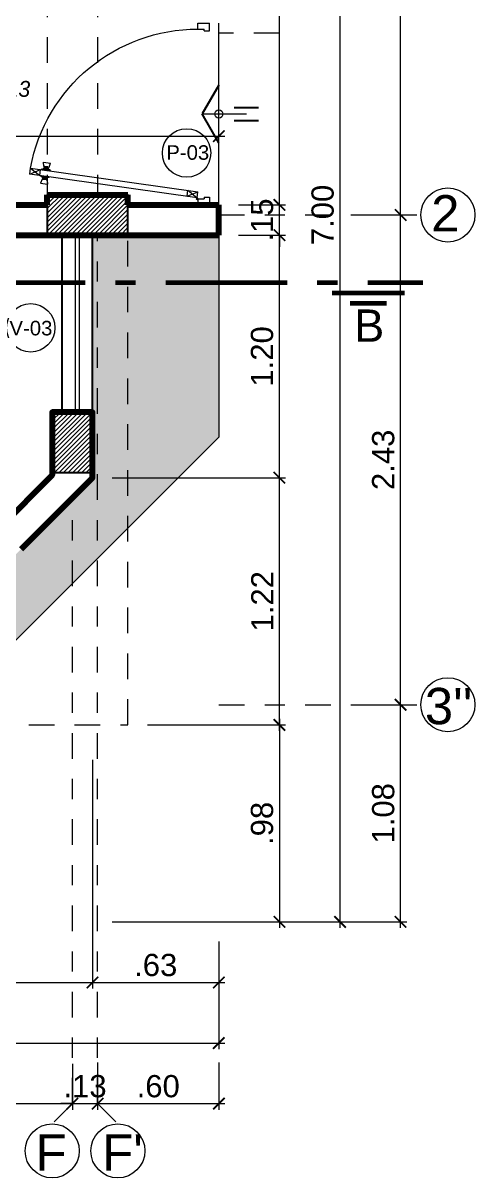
# Model space of a CAD drawing. Header units: millimetres. Extents: x 3779 to 7711, y 1445 to 3132.
# Drawn here: x 3870.55 to 3872.79, y 1479.69 to 1485.41 of the extents above; entities that cross this region are included whole.
import ezdxf

# ---------------------------------------------------------------- set-up
doc = ezdxf.new("R2010")
doc.units = ezdxf.units.MM
doc.header["$PDMODE"] = 3
for name, pattern in [('ACAD_ISO10W100', [18.5, 12, -3, 0.5, -3]), ('DASHDOTX2', [50.8, 25.4, -12.7, 0, -12.7]), ('HIDDEN', [9.525, 6.35, -3.175])]:
    doc.linetypes.add(name, pattern=pattern)
for name, color, linetype, lineweight in [('cotas', 7, 'Continuous', 5), ('EJES', 20, 'DASHDOTX2', 9), ('LINEA-DE-CORTE', 6, 'ACAD_ISO10W100', 60), ('PERSONA', 7, 'Continuous', 9), ('pluma 0.5', 41, 'Continuous', 5), ('pluma 1', 1, 'Continuous', 9), ('pluma 2.5', 30, 'Continuous', 25), ('pluma 8', 98, 'Continuous', 80), ('proyecciones', 32, 'HIDDEN', 9), ('PUERTAS', 33, 'Continuous', 9), ('TEXTO', 7, 'Continuous', 9), ('TEXTURAS', 35, 'Continuous', 5), ('VEJETACION', 3, 'Continuous', 9)]:
    doc.layers.add(name, color=color, linetype=linetype, lineweight=lineweight)
doc.styles.get("Standard").update_dxf_attribs({"font": 'arial.ttf'})
doc.styles.add('TIMES', font='arial.ttf', dxfattribs={"height": 0.11})
doc.dimstyles.new('julio', dxfattribs={"dimtxt": 0.11, "dimasz": 0.057, "dimexe": 0.03, "dimexo": 0.097, "dimgap": 0.0295, "dimtad": 1, "dimzin": 4, "dimdsep": 46, "dimtxsty": 'TIMES', "dimblk": 'ARCHTICK', "dimcen": 0, "dimdle": 0.03, "dimclrd": 256, "dimclre": 256, "dimclrt": 256, "dimadec": 0, "dimazin": 0, "dimtfac": 1, "dimtix": 1, "dimtmove": 2, "dimatfit": 2, "dimldrblk": 'ARCHTICK', "dimfxl": 1, "dimtolj": 1, "dimtzin": 0, "dimlwd": 5, "dimlwe": 5, "dimarcsym": 0})

# ---------------------------------------------------------------- blocks, each defined once
blk = doc.blocks.new('_ArchTick')
at = {"color": 0, "linetype": 'ByBlock', "lineweight": 40, "const_width": 0.15}
blk.add_lwpolyline([(-0.5, -0.5), (0.5, 0.5)], dxfattribs=at)
blk = doc.blocks.new('*D136')
at = {"layer": 'cotas', "lineweight": 5, "transparency": 16777216}
for p, q in [((3871.822, 1484.4792), (3871.822, 1487.8392)), ((3871.619, 1487.8092), (3871.852, 1487.8092)), ((3871.619, 1484.5092), (3871.852, 1484.5092))]:
    blk.add_line(p, q, dxfattribs=at)
at = {"layer": 'Defpoints', "color": 0, "transparency": 16777216}
for p in [(3871.522, 1487.8092), (3871.822, 1487.8092), (3871.522, 1484.5092)]:
    blk.add_point(p, dxfattribs=at)
at = {"layer": 'cotas', "lineweight": 5, "transparency": 16777216, "xscale": 0.057, "yscale": 0.057, "zscale": 0.057}
for p, rotation in [((3871.822, 1487.8092), 90), ((3871.822, 1484.5092), 270)]:
    blk.add_blockref('_ArchTick', p, dxfattribs=dict(at, rotation=rotation))
at = {"layer": 'cotas', "transparency": 16777216, "insert": (3871.7363, 1486.1592), "char_height": 0.11, "attachment_point": 5, "rotation": 90, "style": 'TIMES'}
blk.add_mtext('\\A1;3.30', dxfattribs=at)
blk = doc.blocks.new('eqwqewr')
at = {"layer": 'PUERTAS'}
for p, q in [((0.1178, 0.7625, 4483.175), (0.0879, 0.7582, 4483.175)), ((0.0879, 0.7582, 4483.175), (0.2051, -0.0706, 4483.175)), ((0.235, -0.0663, 4483.175), (0.1178, 0.7625, 4483.175)), ((0.0589, 0.6934, 4483.175), (0.0637, 0.6595, 4483.175)), ((0.0799, 0.6922, 4483.175), (0.0589, 0.6934, 4483.175)), ((0.0806, 0.6868, 4483.175), (0.0799, 0.6922, 4483.175)), ((0.084, 0.6873, 4483.175), (0.0806, 0.6868, 4483.175)), ((0.0828, 0.6718, 4483.175), (0.0806, 0.6868, 4483.175)), ((0.0871, 0.6898, 4483.175), (0.0837, 0.6893, 4483.175)), ((0.084, 0.6873, 4483.175), (0.0837, 0.6893, 4483.175)), ((0.0862, 0.6723, 4483.175), (0.084, 0.6873, 4483.175)), ((0.0902, 0.693, 4483.175), (0.0868, 0.6925, 4483.175)), ((0.0871, 0.6898, 4483.175), (0.0868, 0.6925, 4483.175)), ((0.0898, 0.6708, 4483.175), (0.0871, 0.6898, 4483.175)), ((0.0942, 0.704, 4483.175), (0.0902, 0.693, 4483.175)), ((0.0936, 0.6685, 4483.175), (0.0902, 0.693, 4483.175)), ((0.0955, 0.7042, 4483.175), (0.0942, 0.704, 4483.175)), ((0.1005, 0.6591, 4483.175), (0.0942, 0.704, 4483.175)), ((0.1248, 0.713, 4483.175), (0.0949, 0.7087, 4483.175)), ((0.1254, 0.7084, 4483.175), (0.1268, 0.7086, 4483.175)), ((0.1331, 0.6637, 4483.175), (0.1268, 0.7086, 4483.175)), ((0.1268, 0.7086, 4483.175), (0.1336, 0.6992, 4483.175)), ((0.1336, 0.6992, 4483.175), (0.137, 0.6996, 4483.175)), ((0.1371, 0.6747, 4483.175), (0.1336, 0.6992, 4483.175)), ((0.1374, 0.6969, 4483.175), (0.137, 0.6996, 4483.175)), ((0.1374, 0.6969, 4483.175), (0.1408, 0.6974, 4483.175)), ((0.1401, 0.6779, 4483.175), (0.1374, 0.6969, 4483.175)), ((0.1411, 0.6954, 4483.175), (0.1408, 0.6974, 4483.175)), ((0.1411, 0.6954, 4483.175), (0.1445, 0.6958, 4483.175)), ((0.1432, 0.6804, 4483.175), (0.1411, 0.6954, 4483.175)), ((0.1437, 0.7013, 4483.175), (0.1635, 0.7082, 4483.175)), ((0.1445, 0.6958, 4483.175), (0.1437, 0.7013, 4483.175)), ((0.1466, 0.6809, 4483.175), (0.1445, 0.6958, 4483.175)), ((0.1635, 0.7082, 4483.175), (0.1684, 0.6743, 4483.175)), ((0.0835, 0.6664, 4483.175), (0.0637, 0.6595, 4483.175)), ((0.0862, 0.6723, 4483.175), (0.0828, 0.6718, 4483.175)), ((0.0828, 0.6718, 4483.175), (0.0835, 0.6664, 4483.175)), ((0.0862, 0.6723, 4483.175), (0.0864, 0.6703, 4483.175)), ((0.0898, 0.6708, 4483.175), (0.0864, 0.6703, 4483.175)), ((0.0898, 0.6708, 4483.175), (0.0902, 0.6681, 4483.175)), ((0.0936, 0.6685, 4483.175), (0.0902, 0.6681, 4483.175)), ((0.1005, 0.6591, 4483.175), (0.0936, 0.6685, 4483.175)), ((0.0987, 0.6817, 4483.175), (0.0987, 0.6817, 4483.175)), ((0.0987, 0.6817, 4483.175), (0.0987, 0.6817, 4483.175)), ((0.1019, 0.6593, 4483.175), (0.1005, 0.6591, 4483.175)), ((0.1318, 0.6635, 4483.175), (0.1331, 0.6637, 4483.175)), ((0.1331, 0.6637, 4483.175), (0.1371, 0.6747, 4483.175)), ((0.1371, 0.6747, 4483.175), (0.1405, 0.6752, 4483.175)), ((0.1401, 0.6779, 4483.175), (0.1435, 0.6784, 4483.175)), ((0.1401, 0.6779, 4483.175), (0.1405, 0.6752, 4483.175)), ((0.1432, 0.6804, 4483.175), (0.1466, 0.6809, 4483.175)), ((0.1432, 0.6804, 4483.175), (0.1435, 0.6784, 4483.175)), ((0.1466, 0.6809, 4483.175), (0.1474, 0.6755, 4483.175)), ((0.1474, 0.6755, 4483.175), (0.1684, 0.6743, 4483.175)), ((0.228, -0.0168, 4483.175), (0.1981, -0.021, 4483.175)), ((-0.5995, -0.0707, 4483.175), (-0.6297, -0.0707, 4483.175)), ((-0.6297, -0.0707, 4483.175), (-0.6297, -0.1273, 4483.175)), ((-0.5995, -0.0707, 4483.175), (-0.5995, -0.1019, 4483.175)), ((-0.5909, -0.1019, 4483.175), (-0.5995, -0.1019, 4483.175)), ((-0.5909, -0.1019, 4483.175), (-0.5909, -0.1273, 4483.175)), ((0.235, -0.0663, 4483.175), (0.2051, -0.0706, 4483.175)), ((0.2315, -0.1019, 4483.175), (0.2401, -0.1019, 4483.175)), ((0.2315, -0.1019, 4483.175), (0.2315, -0.1273, 4483.175)), ((0.2401, -0.0707, 4483.175), (0.2401, -0.1019, 4483.175)), ((0.2401, -0.0707, 4483.175), (0.2703, -0.0707, 4483.175)), ((0.2401, -0.0707, 4483.175), (0.2401, -0.1019, 4483.175)), ((0.2703, -0.0707, 4483.175), (0.2703, -0.1273, 4483.175)), ((-0.5909, -0.1273, 4483.175), (-0.6297, -0.1273, 4483.175)), ((0.2315, -0.1273, 4483.175), (0.2703, -0.1273, 4483.175))]:
    blk.add_line(p, q, dxfattribs=at)
for radius in [0.00461, 0.000461]:
    blk.add_circle((0.2397, -0.0661, 4483.175), radius, dxfattribs=at)
at = {"layer": 'TEXTURAS', "linetype": 'Continuous', "extrusion": (-4.60854e-07, -6.59516e-08, 1)}
for p, q in [((0.0879, 0.7582, 4483.175), (0.1248, 0.713, 4483.175)), ((0.1178, 0.7625, 4483.175), (0.0949, 0.7087, 4483.175)), ((0.1981, -0.021, 4483.175), (0.235, -0.0663, 4483.175)), ((0.228, -0.0168, 4483.175), (0.2051, -0.0706, 4483.175))]:
    blk.add_line(p, q, dxfattribs=at)
at = {"layer": 'TEXTURAS'}
blk.add_arc((0.2406, -0.0678, 4483.175), 0.8401, 100.4752, 180.1986, dxfattribs=at)
blk = doc.blocks.new('*D111')
at = {"layer": 'cotas', "lineweight": 5, "transparency": 16777216}
for p, q in [((3870.797, 1480.2562), (3870.797, 1480.0292)), ((3869.4477, 1480.131), (3869.4477, 1480.0292)), ((3869.4177, 1480.0592), (3870.827, 1480.0592))]:
    blk.add_line(p, q, dxfattribs=at)
at = {"layer": 'Defpoints', "color": 0, "transparency": 16777216}
for p in [(3870.797, 1480.3532), (3869.4477, 1480.228), (3870.797, 1480.0592)]:
    blk.add_point(p, dxfattribs=at)
at = {"layer": 'cotas', "lineweight": 5, "transparency": 16777216, "xscale": 0.057, "yscale": 0.057, "zscale": 0.057, "rotation": 180}
blk.add_blockref('_ArchTick', (3869.4477, 1480.0592), dxfattribs=at)
at = {"layer": 'cotas', "lineweight": 5, "transparency": 16777216, "xscale": 0.057, "yscale": 0.057, "zscale": 0.057}
blk.add_blockref('_ArchTick', (3870.797, 1480.0592), dxfattribs=at)
at = {"layer": 'cotas', "transparency": 16777216, "insert": (3870.1224, 1480.1449), "char_height": 0.11, "attachment_point": 5, "style": 'TIMES'}
blk.add_mtext('\\A1;1.35', dxfattribs=at)
blk = doc.blocks.new('*D112')
at = {"layer": 'cotas', "lineweight": 5, "transparency": 16777216}
for p, q in [((3870.797, 1480.2562), (3870.797, 1480.0292)), ((3870.922, 1480.2252), (3870.922, 1480.0292)), ((3870.797, 1480.0592), (3870.74, 1480.0592)), ((3870.797, 1480.0592), (3870.922, 1480.0592)), ((3870.922, 1480.0592), (3870.979, 1480.0592))]:
    blk.add_line(p, q, dxfattribs=at)
at = {"layer": 'Defpoints', "color": 0, "transparency": 16777216}
for p in [(3870.797, 1480.3532), (3870.922, 1480.3222), (3870.922, 1480.0592)]:
    blk.add_point(p, dxfattribs=at)
at = {"layer": 'cotas', "lineweight": 5, "transparency": 16777216, "xscale": 0.057, "yscale": 0.057, "zscale": 0.057}
blk.add_blockref('_ArchTick', (3870.797, 1480.0592), dxfattribs=at)
at = {"layer": 'cotas', "lineweight": 5, "transparency": 16777216, "xscale": 0.057, "yscale": 0.057, "zscale": 0.057, "rotation": 180}
blk.add_blockref('_ArchTick', (3870.922, 1480.0592), dxfattribs=at)
at = {"layer": 'cotas', "transparency": 16777216, "insert": (3870.8595, 1480.1449), "char_height": 0.11, "attachment_point": 5, "style": 'TIMES'}
blk.add_mtext('\\A1;.13', dxfattribs=at)
blk = doc.blocks.new('*D44')
at = {"layer": 'cotas', "lineweight": 5, "transparency": 16777216}
for p, q in [((3856.522, 1480.8622), (3856.522, 1480.3292)), ((3871.522, 1480.8622), (3871.522, 1480.3292)), ((3856.492, 1480.3592), (3871.552, 1480.3592))]:
    blk.add_line(p, q, dxfattribs=at)
at = {"layer": 'Defpoints', "color": 0, "transparency": 16777216}
for p in [(3856.522, 1480.9592), (3871.522, 1480.9592), (3871.522, 1480.3592)]:
    blk.add_point(p, dxfattribs=at)
at = {"layer": 'cotas', "lineweight": 5, "transparency": 16777216, "xscale": 0.057, "yscale": 0.057, "zscale": 0.057, "rotation": 180}
blk.add_blockref('_ArchTick', (3856.522, 1480.3592), dxfattribs=at)
at = {"layer": 'cotas', "lineweight": 5, "transparency": 16777216, "xscale": 0.057, "yscale": 0.057, "zscale": 0.057}
blk.add_blockref('_ArchTick', (3871.522, 1480.3592), dxfattribs=at)
at = {"layer": 'cotas', "transparency": 16777216, "insert": (3864.022, 1480.4449), "char_height": 0.11, "attachment_point": 5, "style": 'TIMES'}
blk.add_mtext('\\A1;15.00', dxfattribs=at)
blk = doc.blocks.new('*D125')
at = {"layer": 'cotas', "lineweight": 5, "transparency": 16777216}
for p, q in [((3870.897, 1481.7622), (3870.897, 1480.6292)), ((3869.5977, 1481.338), (3869.5977, 1480.6292)), ((3869.5677, 1480.6592), (3870.927, 1480.6592))]:
    blk.add_line(p, q, dxfattribs=at)
at = {"layer": 'Defpoints', "color": 0, "transparency": 16777216}
for p in [(3870.897, 1481.8592), (3869.5977, 1481.435), (3870.897, 1480.6592)]:
    blk.add_point(p, dxfattribs=at)
at = {"layer": 'cotas', "lineweight": 5, "transparency": 16777216, "xscale": 0.057, "yscale": 0.057, "zscale": 0.057, "rotation": 180}
blk.add_blockref('_ArchTick', (3869.5977, 1480.6592), dxfattribs=at)
at = {"layer": 'cotas', "lineweight": 5, "transparency": 16777216, "xscale": 0.057, "yscale": 0.057, "zscale": 0.057}
blk.add_blockref('_ArchTick', (3870.897, 1480.6592), dxfattribs=at)
at = {"layer": 'cotas', "transparency": 16777216, "insert": (3870.2474, 1480.7449), "char_height": 0.11, "attachment_point": 5, "style": 'TIMES'}
blk.add_mtext('\\A1;1.30', dxfattribs=at)
blk = doc.blocks.new('*D50')
at = {"layer": 'cotas', "lineweight": 5, "transparency": 16777216}
for p, q in [((3870.897, 1481.7622), (3870.897, 1480.6292)), ((3871.522, 1480.8622), (3871.522, 1480.6292)), ((3870.867, 1480.6592), (3871.552, 1480.6592))]:
    blk.add_line(p, q, dxfattribs=at)
at = {"layer": 'Defpoints', "color": 0, "transparency": 16777216}
for p in [(3870.897, 1481.8592), (3871.522, 1480.9592), (3871.522, 1480.6592)]:
    blk.add_point(p, dxfattribs=at)
at = {"layer": 'cotas', "lineweight": 5, "transparency": 16777216, "xscale": 0.057, "yscale": 0.057, "zscale": 0.057, "rotation": 180}
blk.add_blockref('_ArchTick', (3870.897, 1480.6592), dxfattribs=at)
at = {"layer": 'cotas', "lineweight": 5, "transparency": 16777216, "xscale": 0.057, "yscale": 0.057, "zscale": 0.057}
blk.add_blockref('_ArchTick', (3871.522, 1480.6592), dxfattribs=at)
at = {"layer": 'cotas', "transparency": 16777216, "insert": (3871.2095, 1480.7449), "char_height": 0.11, "attachment_point": 5, "style": 'TIMES'}
blk.add_mtext('\\A1;.63', dxfattribs=at)
blk = doc.blocks.new('*D55')
at = {"layer": 'cotas', "lineweight": 5, "transparency": 16777216}
for p, q in [((3872.422, 1480.9292), (3872.422, 1482.0642)), ((3872.219, 1482.0342), (3872.452, 1482.0342)), ((3871.619, 1480.9592), (3872.452, 1480.9592))]:
    blk.add_line(p, q, dxfattribs=at)
at = {"layer": 'Defpoints', "color": 0, "transparency": 16777216}
for p in [(3872.122, 1482.0342), (3872.422, 1482.0342), (3871.522, 1480.9592)]:
    blk.add_point(p, dxfattribs=at)
at = {"layer": 'cotas', "lineweight": 5, "transparency": 16777216, "xscale": 0.057, "yscale": 0.057, "zscale": 0.057}
for p, rotation in [((3872.422, 1482.0342), 90), ((3872.422, 1480.9592), 270)]:
    blk.add_blockref('_ArchTick', p, dxfattribs=dict(at, rotation=rotation))
at = {"layer": 'cotas', "transparency": 16777216, "insert": (3872.3363, 1481.4967), "char_height": 0.11, "attachment_point": 5, "rotation": 90, "style": 'TIMES'}
blk.add_mtext('\\A1;1.08', dxfattribs=at)
blk = doc.blocks.new('*D56')
at = {"layer": 'cotas', "lineweight": 5, "transparency": 16777216}
for p, q in [((3872.219, 1484.4592), (3872.452, 1484.4592)), ((3872.422, 1482.0042), (3872.422, 1484.4892)), ((3872.219, 1482.0342), (3872.452, 1482.0342))]:
    blk.add_line(p, q, dxfattribs=at)
at = {"layer": 'Defpoints', "color": 0, "transparency": 16777216}
for p in [(3872.122, 1484.4592), (3872.422, 1484.4592), (3872.122, 1482.0342)]:
    blk.add_point(p, dxfattribs=at)
at = {"layer": 'cotas', "lineweight": 5, "transparency": 16777216, "xscale": 0.057, "yscale": 0.057, "zscale": 0.057}
for p, rotation in [((3872.422, 1484.4592), 90), ((3872.422, 1482.0342), 270)]:
    blk.add_blockref('_ArchTick', p, dxfattribs=dict(at, rotation=rotation))
at = {"layer": 'cotas', "transparency": 16777216, "insert": (3872.3363, 1483.2467), "char_height": 0.11, "attachment_point": 5, "rotation": 90, "style": 'TIMES'}
blk.add_mtext('\\A1;2.43', dxfattribs=at)
blk = doc.blocks.new('*D57')
at = {"layer": 'cotas', "lineweight": 5, "transparency": 16777216}
for p, q in [((3872.219, 1487.9592), (3872.452, 1487.9592)), ((3872.422, 1484.4292), (3872.422, 1487.9892)), ((3872.219, 1484.4592), (3872.452, 1484.4592))]:
    blk.add_line(p, q, dxfattribs=at)
at = {"layer": 'Defpoints', "color": 0, "transparency": 16777216}
for p in [(3872.122, 1487.9592), (3872.422, 1487.9592), (3872.122, 1484.4592)]:
    blk.add_point(p, dxfattribs=at)
at = {"layer": 'cotas', "lineweight": 5, "transparency": 16777216, "xscale": 0.057, "yscale": 0.057, "zscale": 0.057}
for p, rotation in [((3872.422, 1487.9592), 90), ((3872.422, 1484.4592), 270)]:
    blk.add_blockref('_ArchTick', p, dxfattribs=dict(at, rotation=rotation))
at = {"layer": 'cotas', "transparency": 16777216, "insert": (3872.3363, 1486.2092), "char_height": 0.11, "attachment_point": 5, "rotation": 90, "style": 'TIMES'}
blk.add_mtext('\\A1;3.50', dxfattribs=at)
blk = doc.blocks.new('*D58')
at = {"layer": 'cotas', "lineweight": 5, "transparency": 16777216}
for p, q in [((3871.619, 1487.9592), (3872.152, 1487.9592)), ((3872.122, 1480.9292), (3872.122, 1487.9892)), ((3871.619, 1480.9592), (3872.152, 1480.9592))]:
    blk.add_line(p, q, dxfattribs=at)
at = {"layer": 'Defpoints', "color": 0, "transparency": 16777216}
for p in [(3871.522, 1487.9592), (3872.122, 1487.9592), (3871.522, 1480.9592)]:
    blk.add_point(p, dxfattribs=at)
at = {"layer": 'cotas', "lineweight": 5, "transparency": 16777216, "xscale": 0.057, "yscale": 0.057, "zscale": 0.057}
for p, rotation in [((3872.122, 1487.9592), 90), ((3872.122, 1480.9592), 270)]:
    blk.add_blockref('_ArchTick', p, dxfattribs=dict(at, rotation=rotation))
at = {"layer": 'cotas', "transparency": 16777216, "insert": (3872.0363, 1484.4592), "char_height": 0.11, "attachment_point": 5, "rotation": 90, "style": 'TIMES'}
blk.add_mtext('\\A1;7.00', dxfattribs=at)
blk = doc.blocks.new('*D133')
at = {"layer": 'cotas', "lineweight": 5, "transparency": 16777216}
for p, q in [((3870.994, 1483.1585), (3871.852, 1483.1585)), ((3871.822, 1481.9042), (3871.822, 1483.1885)), ((3871.169, 1481.9342), (3871.852, 1481.9342))]:
    blk.add_line(p, q, dxfattribs=at)
at = {"layer": 'Defpoints', "color": 0, "transparency": 16777216}
for p in [(3870.897, 1483.1585), (3871.822, 1483.1585), (3871.072, 1481.9342)]:
    blk.add_point(p, dxfattribs=at)
at = {"layer": 'cotas', "lineweight": 5, "transparency": 16777216, "xscale": 0.057, "yscale": 0.057, "zscale": 0.057}
for p, rotation in [((3871.822, 1483.1585), 90), ((3871.822, 1481.9342), 270)]:
    blk.add_blockref('_ArchTick', p, dxfattribs=dict(at, rotation=rotation))
at = {"layer": 'cotas', "transparency": 16777216, "insert": (3871.7373, 1482.5464), "char_height": 0.11, "attachment_point": 5, "rotation": 90, "style": 'TIMES'}
blk.add_mtext('\\A1;1.22', dxfattribs=at)
blk = doc.blocks.new('*D134')
at = {"layer": 'cotas', "lineweight": 5, "transparency": 16777216}
for p, q in [((3871.619, 1484.3592), (3871.852, 1484.3592)), ((3871.822, 1483.1285), (3871.822, 1484.3892)), ((3870.994, 1483.1585), (3871.852, 1483.1585))]:
    blk.add_line(p, q, dxfattribs=at)
at = {"layer": 'Defpoints', "color": 0, "transparency": 16777216}
for p in [(3871.522, 1484.3592), (3871.822, 1484.3592), (3870.897, 1483.1585)]:
    blk.add_point(p, dxfattribs=at)
at = {"layer": 'cotas', "lineweight": 5, "transparency": 16777216, "xscale": 0.057, "yscale": 0.057, "zscale": 0.057}
for p, rotation in [((3871.822, 1484.3592), 90), ((3871.822, 1483.1585), 270)]:
    blk.add_blockref('_ArchTick', p, dxfattribs=dict(at, rotation=rotation))
at = {"layer": 'cotas', "transparency": 16777216, "insert": (3871.7363, 1483.7589), "char_height": 0.11, "attachment_point": 5, "rotation": 90, "style": 'TIMES'}
blk.add_mtext('\\A1;1.20', dxfattribs=at)
blk = doc.blocks.new('*D135')
at = {"layer": 'cotas', "lineweight": 5, "transparency": 16777216}
for p, q in [((3871.822, 1484.5092), (3871.822, 1484.5662)), ((3871.619, 1484.5092), (3871.852, 1484.5092)), ((3871.822, 1484.3592), (3871.822, 1484.5092)), ((3871.619, 1484.3592), (3871.852, 1484.3592)), ((3871.822, 1484.3592), (3871.822, 1484.3022))]:
    blk.add_line(p, q, dxfattribs=at)
at = {"layer": 'Defpoints', "color": 0, "transparency": 16777216}
for p in [(3871.522, 1484.5092), (3871.822, 1484.5092), (3871.522, 1484.3592)]:
    blk.add_point(p, dxfattribs=at)
at = {"layer": 'cotas', "lineweight": 5, "transparency": 16777216, "xscale": 0.057, "yscale": 0.057, "zscale": 0.057}
for p, rotation in [((3871.822, 1484.5092), 270), ((3871.822, 1484.3592), 90)]:
    blk.add_blockref('_ArchTick', p, dxfattribs=dict(at, rotation=rotation))
at = {"layer": 'cotas', "transparency": 16777216, "insert": (3871.7363, 1484.4342), "char_height": 0.11, "attachment_point": 5, "rotation": 90, "style": 'TIMES'}
blk.add_mtext('\\A1;.15', dxfattribs=at)
blk = doc.blocks.new('*D59')
at = {"layer": 'cotas', "lineweight": 5, "transparency": 16777216}
for p, q in [((3870.922, 1480.2622), (3870.922, 1480.0292)), ((3871.522, 1480.2622), (3871.522, 1480.0292)), ((3870.892, 1480.0592), (3871.552, 1480.0592))]:
    blk.add_line(p, q, dxfattribs=at)
at = {"layer": 'Defpoints', "color": 0, "transparency": 16777216}
for p in [(3870.922, 1480.3592), (3871.522, 1480.3592), (3871.522, 1480.0592)]:
    blk.add_point(p, dxfattribs=at)
at = {"layer": 'cotas', "lineweight": 5, "transparency": 16777216, "xscale": 0.057, "yscale": 0.057, "zscale": 0.057, "rotation": 180}
blk.add_blockref('_ArchTick', (3870.922, 1480.0592), dxfattribs=at)
at = {"layer": 'cotas', "lineweight": 5, "transparency": 16777216, "xscale": 0.057, "yscale": 0.057, "zscale": 0.057}
blk.add_blockref('_ArchTick', (3871.522, 1480.0592), dxfattribs=at)
at = {"layer": 'cotas', "transparency": 16777216, "insert": (3871.222, 1480.1449), "char_height": 0.11, "attachment_point": 5, "style": 'TIMES'}
blk.add_mtext('\\A1;.60', dxfattribs=at)
blk = doc.blocks.new('*D60')
at = {"layer": 'cotas', "lineweight": 5, "transparency": 16777216}
for p, q in [((3871.822, 1481.9642), (3871.822, 1480.9292)), ((3871.169, 1481.9342), (3871.852, 1481.9342)), ((3870.994, 1480.9592), (3871.852, 1480.9592))]:
    blk.add_line(p, q, dxfattribs=at)
at = {"layer": 'Defpoints', "color": 0, "transparency": 16777216}
for p in [(3871.072, 1481.9342), (3870.897, 1480.9592), (3871.822, 1480.9592)]:
    blk.add_point(p, dxfattribs=at)
at = {"layer": 'cotas', "lineweight": 5, "transparency": 16777216, "xscale": 0.057, "yscale": 0.057, "zscale": 0.057}
for p, rotation in [((3871.822, 1481.9342), 90), ((3871.822, 1480.9592), 270)]:
    blk.add_blockref('_ArchTick', p, dxfattribs=dict(at, rotation=rotation))
at = {"layer": 'cotas', "transparency": 16777216, "insert": (3871.7363, 1481.4467), "char_height": 0.11, "attachment_point": 5, "rotation": 90, "style": 'TIMES'}
blk.add_mtext('\\A1;.98', dxfattribs=at)
blk = doc.blocks.new('*D65')
at = {"layer": 'cotas', "lineweight": 5, "transparency": 16777216}
for p, q in [((3867.322, 1484.7062), (3867.322, 1484.8792)), ((3871.522, 1484.6062), (3871.522, 1484.8792)), ((3867.292, 1484.8492), (3871.552, 1484.8492))]:
    blk.add_line(p, q, dxfattribs=at)
at = {"layer": 'Defpoints', "color": 0, "transparency": 16777216}
for p in [(3871.522, 1484.8492), (3867.322, 1484.6092), (3871.522, 1484.5092)]:
    blk.add_point(p, dxfattribs=at)
at = {"layer": 'cotas', "lineweight": 5, "transparency": 16777216, "xscale": 0.057, "yscale": 0.057, "zscale": 0.057, "rotation": 180}
blk.add_blockref('_ArchTick', (3867.322, 1484.8492), dxfattribs=at)
at = {"layer": 'cotas', "lineweight": 5, "transparency": 16777216, "xscale": 0.057, "yscale": 0.057, "zscale": 0.057}
blk.add_blockref('_ArchTick', (3871.522, 1484.8492), dxfattribs=at)
at = {"layer": 'cotas', "transparency": 16777216, "insert": (3869.422, 1484.9349), "char_height": 0.11, "attachment_point": 5, "style": 'TIMES'}
blk.add_mtext('\\A1;4.20', dxfattribs=at)

msp = doc.modelspace()

# ---------------------------------------------------------------- hatches: boundary and pattern name
at = {"layer": 'TEXTURAS'}
h = msp.add_hatch(dxfattribs=at)
h.set_pattern_fill('LINE', color=256, scale=0.005, angle=45)
h.set_pattern_definition([(45, (16.808548, -57.540765), (-0.01122532015, 0.01122532015), [])])
h.paths.add_polyline_path([(3871.072, 1484.3592), (3871.072, 1484.5592), (3870.672, 1484.5592), (3870.672, 1484.3592)])
h = msp.add_hatch(dxfattribs=at)
h.set_pattern_fill('LINE', color=256, scale=0.005, angle=45)
h.set_pattern_definition([(45, (2.633548, -57.590765), (-0.01122532015, 0.01122532015), [])])
h.paths.add_polyline_path([(3870.697, 1483.1835), (3870.897, 1483.1835), (3870.897, 1483.4835), (3870.697, 1483.4835)])
at = {"layer": 'VEJETACION'}
h = msp.add_hatch(dxfattribs=at)
h.set_pattern_fill('AR-SAND', color=256, scale=0.0008)
h.set_pattern_definition([(37.5, (2.658548, -57.590765), (-0.00128002504, 0.03915305899), [0, -0.0308864, 0, -0.034544, 0, -0.03302]), (7.5, (2.65855, -57.590765), (0.03596186265, 0.05734600805), [0, -0.0166624, 0, -0.0278384, 0, -0.010668]), (327.5, (2.633554, -57.590765), (0.06327938962, 0.00011497477), [0, -0.01016, 0, -0.036576, 0, -0.047752]), (317.5, (2.633554, -57.590765), (0.0610845162, 0.01783434586), [0, -0.00508, 0, -0.0239776, 0, -0.027432])])
h.paths.add_polyline_path([(3871.522, 1484.3592), (3870.897, 1484.3592), (3870.897, 1483.1585), (3870.5781, 1482.8396), (3869.9417, 1482.2032), (3869.5977, 1481.8592), (3869.5977, 1481.435), (3871.522, 1483.3592)])

# ---------------------------------------------------------------- linework, layer by layer
at = {"layer": 'EJES', "ltscale": 0.005}
for p, q in [((3871.522, 1484.4592), (3872.522, 1484.4592)), ((3870.922, 1480.0592), (3870.922, 1484.3592)), ((3870.797, 1480.0592), (3870.797, 1483.0585)), ((3871.522, 1482.0342), (3872.522, 1482.0342)), ((3870.797, 1480.0592), (3870.697, 1479.9592)), ((3870.922, 1480.0592), (3871.022, 1479.9592))]:
    msp.add_line(p, q, dxfattribs=at)
at = {"layer": 'LINEA-DE-CORTE', "ltscale": 0.05}
for p, q in [((3869.2596, 1484.1243), (3872.5313, 1484.1243)), ((3872.4416, 1484.0725), (3872.0827, 1484.0725)), ((3872.3519, 1484.0207), (3872.1724, 1484.0207))]:
    msp.add_line(p, q, dxfattribs=at)
at = {"layer": 'pluma 0.5'}
for p, q in [((3871.372, 1484.5092), (3871.522, 1484.5092)), ((3871.522, 1484.3592), (3871.522, 1483.3592)), ((3869.5977, 1481.435), (3871.522, 1483.3592))]:
    msp.add_line(p, q, dxfattribs=at)
at = {"layer": 'pluma 1'}
for p, q in [((3871.522, 1484.5092), (3871.522, 1485.4092)), ((3871.4395, 1484.9592), (3871.6585, 1484.9592)), ((3870.812, 1483.4835), (3870.812, 1484.3592)), ((3870.832, 1483.4835), (3870.832, 1484.3592))]:
    msp.add_line(p, q, dxfattribs=at)
for centre, radius in [((3871.522, 1484.9592), 0.02), ((3871.3623, 1484.7662), 0.12), ((3872.6559, 1484.4592), 0.1339), ((3870.5908, 1483.9005), 0.12), ((3872.6559, 1482.0342), 0.1339), ((3870.697, 1479.8253), 0.1339), ((3871.022, 1479.8253), 0.1339)]:
    msp.add_circle(centre, radius, dxfattribs=at)
at = {"layer": 'pluma 2.5'}
for p, q in [((3871.522, 1485.1021), (3871.4395, 1484.9592)), ((3871.5976, 1484.9911), (3871.7192, 1484.9911)), ((3871.522, 1484.8164), (3871.4395, 1484.9592)), ((3871.5976, 1484.9274), (3871.7192, 1484.9274)), ((3870.747, 1483.4835), (3870.747, 1484.3592)), ((3870.897, 1483.4835), (3870.897, 1484.3592))]:
    msp.add_line(p, q, dxfattribs=at)
for points in [[(3870.672, 1484.3592), (3871.072, 1484.3592), (3871.072, 1484.5592), (3870.672, 1484.5592)], [(3870.897, 1483.4835), (3870.697, 1483.4835), (3870.697, 1483.1835), (3870.897, 1483.1835)]]:
    msp.add_lwpolyline(points, close=True, dxfattribs=at)
at = {"layer": 'pluma 8'}
for p, q in [((3870.672, 1484.5092), (3870.672, 1484.5592)), ((3870.672, 1484.5592), (3871.072, 1484.5592)), ((3871.072, 1484.5092), (3871.072, 1484.5592)), ((3867.572, 1484.5092), (3870.672, 1484.5092)), ((3871.072, 1484.5092), (3871.522, 1484.5092)), ((3871.522, 1484.3592), (3871.522, 1484.5092)), ((3867.572, 1484.3592), (3871.172, 1484.3592)), ((3871.172, 1484.3592), (3871.522, 1484.3592))]:
    msp.add_line(p, q, dxfattribs=at)
msp.add_lwpolyline([(3870.5427, 1482.8042), (3870.897, 1483.1585), (3870.897, 1483.4835), (3870.697, 1483.4835), (3870.697, 1483.1706), (3870.4366, 1482.9103)], dxfattribs=at)
at = {"layer": 'proyecciones', "linetype": 'HIDDEN', "ltscale": 0.02}
for p, q in [((3871.822, 1485.3592), (3871.822, 1487.9592)), ((3870.672, 1487.6092), (3870.672, 1484.5592)), ((3870.922, 1487.6092), (3870.922, 1484.5592)), ((3871.822, 1485.3592), (3871.522, 1485.3592)), ((3871.072, 1481.9342), (3871.072, 1484.3592)), ((3869.6727, 1481.9342), (3871.072, 1481.9342))]:
    msp.add_line(p, q, dxfattribs=at)

# ---------------------------------------------------------------- block references
at = {"layer": 'PUERTAS', "xscale": -1, "rotation": 90}
msp.add_blockref('eqwqewr', (3871.348, 1484.7796, -4483.175), dxfattribs=at)

# ---------------------------------------------------------------- texts
at = {"insert": (3872.192, 1483.9913), "char_height": 0.16, "width": 1.3216, "attachment_point": 1}
msp.add_mtext('B', dxfattribs=at)
at = {"layer": 'PERSONA', "linetype": 'Continuous', "char_height": 0.072, "width": 1.154549, "attachment_point": 1}
for s, insert in [('P-03', (3871.262, 1484.8045)), ('V-03', (3870.4855, 1483.935))]:
    msp.add_mtext(s, dxfattribs=dict(at, insert=insert))
at = {"layer": 'TEXTO', "insert": (3870.5881, 1485.1229), "char_height": 0.078848, "width": 0.081484, "attachment_point": 3}
msp.add_mtext('{\\fStylus BT|b0|i1|c0|p34;\\C0;13}', dxfattribs=at)
at = {"layer": 'TEXTO', "color": 5, "char_height": 0.18, "width": 2.597734}
for s, insert, attachment_point in [('{\\C7;2}', (3872.5735, 1484.5574), 1), ("{\\C7;3''}", (3872.542, 1482.1176), 1), ('{\\C7;F}', (3870.6146, 1479.7272), 7), ("{\\C7;F'}", (3870.9445, 1479.7272), 7)]:
    msp.add_mtext(s, dxfattribs=dict(at, insert=insert, attachment_point=attachment_point))

# ---------------------------------------------------------------- dimensions: what is measured, and where the dimension line sits
at = {"layer": 'cotas'}
for base, p1, p2, angle, picture, middle in [((3872.122, 1487.9592), (3871.522, 1480.9592), (3871.522, 1487.9592), 90, '*D58', (3872.0363, 1484.4592)), ((3872.422, 1487.9592), (3872.122, 1484.4592), (3872.122, 1487.9592), 90, '*D57', (3872.3363, 1486.2092)), ((3871.822, 1487.8092), (3871.522, 1484.5092), (3871.522, 1487.8092), 90, '*D136', (3871.7363, 1486.1592)), ((3871.822, 1484.5092), (3871.522, 1484.3592), (3871.522, 1484.5092), 90, '*D135', (3871.7363, 1484.4342)), ((3872.4220035066, 1484.4592296829), (3872.1220035066, 1482.0342296829), (3872.1220035066, 1484.4592296829), 90, '*D56', (3872.3363029609, 1483.2467296829)), ((3871.822, 1484.3592), (3870.897, 1483.1585), (3871.522, 1484.3592), 90, '*D134', (3871.7363, 1483.7589)), ((3871.822, 1483.1585), (3871.072, 1481.9342), (3870.897, 1483.1585), 90, '*D133', (3871.7373, 1482.5464)), ((3872.4220035066, 1482.0342296829), (3871.5220035066, 1480.9592296829), (3872.1220035066, 1482.0342296829), 90, '*D55', (3872.3363404779, 1481.4967296829)), ((3871.8220035066, 1480.9592296829), (3871.0720035066, 1481.9342296829), (3870.8970035066, 1480.9592296829), 90, '*D60', (3871.7363404779, 1481.4467296829)), ((3870.797, 1480.0592), (3869.4477, 1480.228), (3870.797, 1480.3532), 180, '*D111', (3870.1224, 1480.1449)), ((3870.9220035066, 1480.0592296829), (3870.7970035066, 1480.3531724785), (3870.9220035066, 1480.322237931), 180, '*D112', (3870.8595035066, 1480.1449302286))]:
    dim = msp.add_linear_dim(base=base, p1=p1, p2=p2, angle=angle, dimstyle='julio', dxfattribs=at)
    dim.commit()
    dim.dimension.update_dxf_attribs({"geometry": picture, "text_midpoint": middle})
for base, p1, p2, picture, middle in [((3871.522, 1484.8492), (3867.322, 1484.6092), (3871.522, 1484.5092), '*D65', (3869.422, 1484.9349)), ((3870.897, 1480.6592), (3869.5977, 1481.435), (3870.897, 1481.8592), '*D125', (3870.2474, 1480.7449)), ((3871.5220035066, 1480.6592296829), (3870.8970035066, 1481.8592296829), (3871.5220035066, 1480.9592296829), '*D50', (3871.2095035066, 1480.7449302286)), ((3871.522, 1480.3592), (3856.522, 1480.9592), (3871.522, 1480.9592), '*D44', (3864.022, 1480.4449)), ((3871.522, 1480.0592), (3870.922, 1480.3592), (3871.522, 1480.3592), '*D59', (3871.222, 1480.1449))]:
    dim = msp.add_linear_dim(base=base, p1=p1, p2=p2, dimstyle='julio', dxfattribs=at)
    dim.commit()
    dim.dimension.update_dxf_attribs({"geometry": picture, "text_midpoint": middle})

doc.saveas('drawing.dxf')
